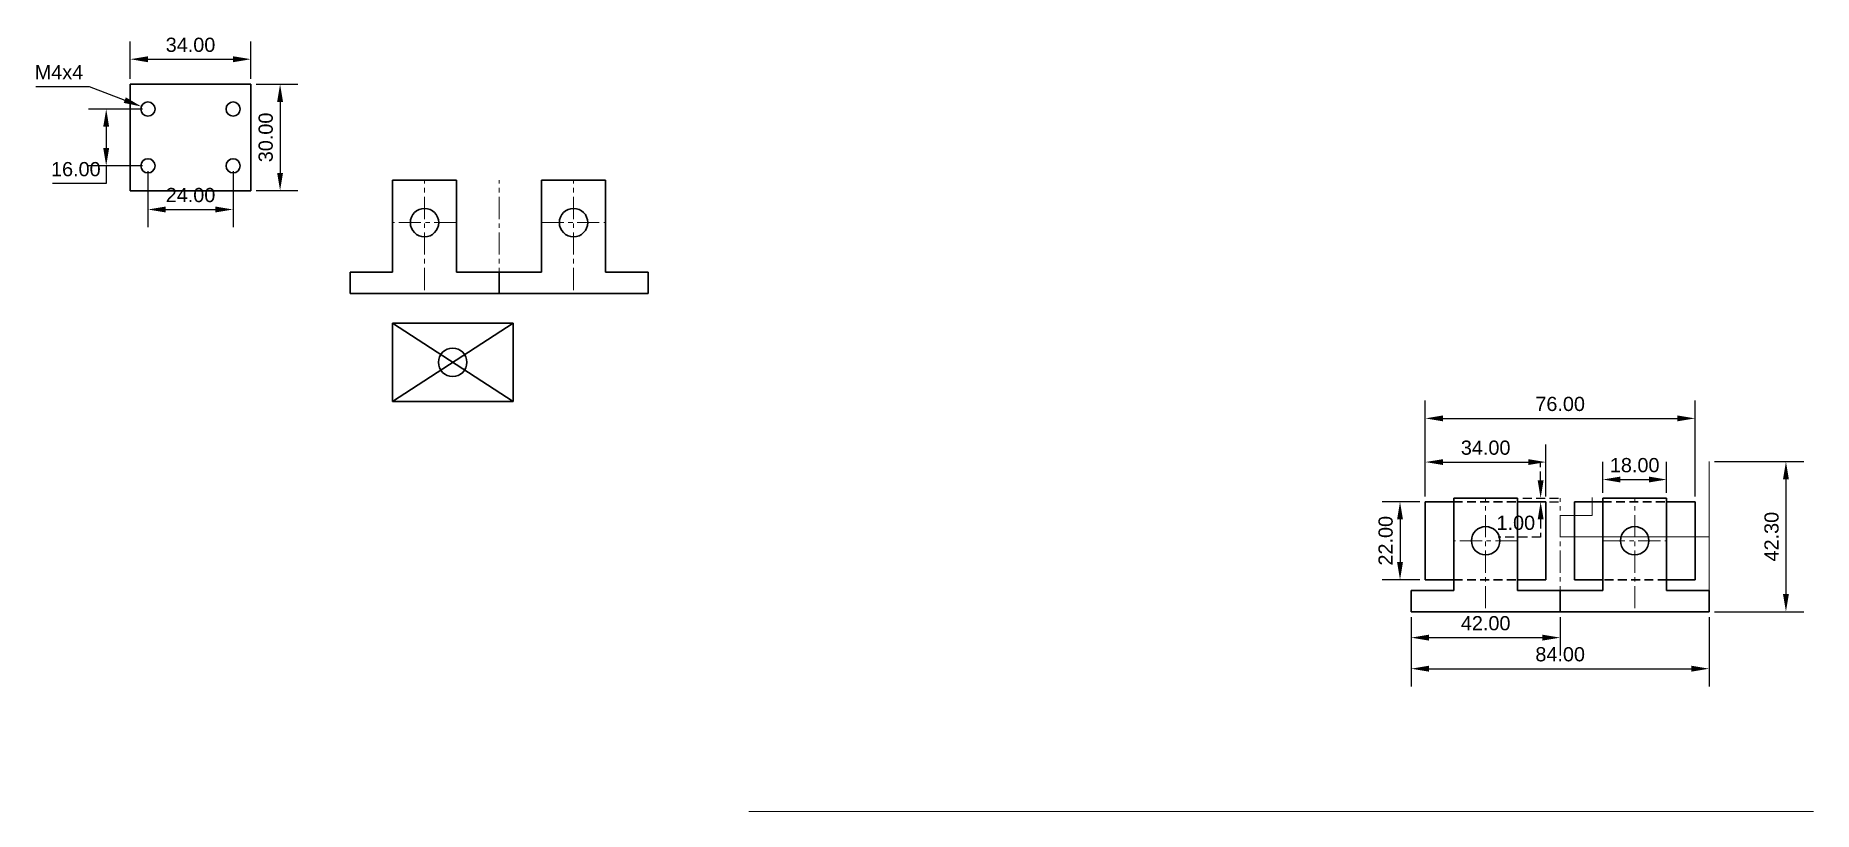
# Paper-space layout 'Dual Bearing housing (4)' of a CAD drawing. Header units: inches. Extents: x -192 to 309, y 75 to 294.
import ezdxf

# ---------------------------------------------------------------- set-up
doc = ezdxf.new("R2010")
doc.units = ezdxf.units.IN
doc.header["$LTSCALE"] = 5
doc.header["$MEASUREMENT"] = 0
doc.linetypes.add('CENTER', pattern=[2, 1.25, -0.25, 0.25, -0.25])
doc.linetypes.add('DASHED', pattern=[0.75, 0.5, -0.25])
doc.styles.get("Standard").update_dxf_attribs({"font": 'arial.ttf'})
doc.dimstyles.get("Standard").update_dxf_attribs({"dimtxt": 4, "dimasz": 5, "dimexe": 5, "dimexo": 1.5, "dimgap": 2, "dimtad": 1, "dimtoh": 1, "dimzin": 0, "dimdsep": 46, "dimtxsty": 'Standard', "dimcen": 0, "dimadec": 0, "dimazin": 0, "dimtfac": 1, "dimtofl": 0, "dimtmove": 0, "dimatfit": 3, "dimfxl": 1, "dimtolj": 1, "dimtzin": 0, "dimarcsym": 0})

# ---------------------------------------------------------------- blocks, each defined once
blk = doc.blocks.new('*D143')
at = {"color": 0, "linetype": 'DASHED', "lineweight": -2}
for p, q in [((232.23, 168.66), (232.23, 173.66)), ((227.23, 163.66), (237.23, 163.66)), ((227.23, 162.66), (237.23, 162.66)), ((232.23, 157.66), (232.23, 152.66)), ((232.23, 152.66), (220.23, 152.66))]:
    blk.add_line(p, q, dxfattribs=at)
at = {"color": 0, "linetype": 'DASHED', "lineweight": 25}
for points in [[(231.4, 168.66), (233.07, 168.66), (232.23, 163.66)], [(231.4, 157.66), (233.07, 157.66), (232.23, 162.66)]]:
    blk.add_solid(points, dxfattribs=at)
at = {"layer": 'Defpoints', "color": 0, "linetype": 'DASHED', "lineweight": 25}
for p in [(225.73, 163.66), (225.73, 162.66), (232.23, 162.66)]:
    blk.add_point(p, dxfattribs=at)
at = {"color": 0, "linetype": 'DASHED', "lineweight": 30, "insert": (225.23, 156.7), "char_height": 4, "attachment_point": 5}
blk.add_mtext('\\A1;1.00', dxfattribs=at)
blk = doc.blocks.new('*D144')
at = {"color": 0, "linetype": 'ByBlock', "lineweight": -2}
for p, q in [((198.23, 162.66), (187.6, 162.66)), ((192.6, 157.66), (192.6, 145.66)), ((198.23, 140.66), (187.6, 140.66))]:
    blk.add_line(p, q, dxfattribs=at)
at = {"color": 0, "linetype": 'ByBlock', "lineweight": 25}
for points in [[(191.77, 157.66), (193.43, 157.66), (192.6, 162.66)], [(191.77, 145.66), (193.43, 145.66), (192.6, 140.66)]]:
    blk.add_solid(points, dxfattribs=at)
at = {"layer": 'Defpoints', "color": 0, "linetype": 'ByBlock', "lineweight": 25}
for p in [(199.73, 162.66), (192.6, 140.66), (199.73, 140.66)]:
    blk.add_point(p, dxfattribs=at)
at = {"color": 0, "linetype": 'ByBlock', "lineweight": 0, "insert": (188.56, 151.66), "char_height": 4, "attachment_point": 5, "rotation": 90}
blk.add_mtext('\\A1;22.00', dxfattribs=at)
blk = doc.blocks.new('*D145')
at = {"color": 0, "linetype": 'ByBlock', "lineweight": -2}
for p, q in [((199.73, 164.16), (199.73, 178.83)), ((233.73, 164.16), (233.73, 178.83)), ((204.73, 173.83), (228.73, 173.83))]:
    blk.add_line(p, q, dxfattribs=at)
at = {"color": 0, "linetype": 'ByBlock', "lineweight": 25}
for points in [[(204.73, 174.66), (204.73, 173), (199.73, 173.83)], [(228.73, 174.66), (228.73, 173), (233.73, 173.83)]]:
    blk.add_solid(points, dxfattribs=at)
at = {"layer": 'Defpoints', "color": 0, "linetype": 'ByBlock', "lineweight": 25}
for p in [(233.73, 173.83), (199.73, 162.66), (233.73, 162.66)]:
    blk.add_point(p, dxfattribs=at)
at = {"color": 0, "linetype": 'ByBlock', "lineweight": 0, "insert": (216.73, 177.87), "char_height": 4, "attachment_point": 5}
blk.add_mtext('\\A1;34.00', dxfattribs=at)
blk = doc.blocks.new('*D146')
at = {"color": 0, "linetype": 'ByBlock', "lineweight": -2}
for p, q in [((-165.25, 281.81), (-165.25, 292.35)), ((-131.25, 281.81), (-131.25, 292.35)), ((-160.25, 287.35), (-136.25, 287.35))]:
    blk.add_line(p, q, dxfattribs=at)
at = {"color": 0, "linetype": 'ByBlock', "lineweight": 25}
for points in [[(-160.25, 288.18), (-160.25, 286.51), (-165.25, 287.35)], [(-136.25, 288.18), (-136.25, 286.51), (-131.25, 287.35)]]:
    blk.add_solid(points, dxfattribs=at)
at = {"layer": 'Defpoints', "color": 0, "linetype": 'ByBlock', "lineweight": 25}
for p in [(-131.25, 287.35), (-165.25, 280.31), (-131.25, 280.31)]:
    blk.add_point(p, dxfattribs=at)
at = {"color": 0, "linetype": 'ByBlock', "lineweight": 0, "insert": (-148.25, 291.39), "char_height": 4, "attachment_point": 5}
blk.add_mtext('\\A1;34.00', dxfattribs=at)
blk = doc.blocks.new('*D147')
at = {"color": 0, "linetype": 'ByBlock', "lineweight": -2}
for p, q in [((-129.75, 280.31), (-118.01, 280.31)), ((-123.01, 275.31), (-123.01, 255.31)), ((-129.75, 250.31), (-118.01, 250.31))]:
    blk.add_line(p, q, dxfattribs=at)
at = {"color": 0, "linetype": 'ByBlock', "lineweight": 25}
for points in [[(-123.84, 275.31), (-122.18, 275.31), (-123.01, 280.31)], [(-123.84, 255.31), (-122.18, 255.31), (-123.01, 250.31)]]:
    blk.add_solid(points, dxfattribs=at)
at = {"layer": 'Defpoints', "color": 0, "linetype": 'ByBlock', "lineweight": 25}
for p in [(-131.25, 280.31), (-131.25, 250.31), (-123.01, 250.31)]:
    blk.add_point(p, dxfattribs=at)
at = {"color": 0, "linetype": 'ByBlock', "lineweight": 0, "insert": (-127.05, 265.31), "char_height": 4, "attachment_point": 5, "rotation": 90}
blk.add_mtext('\\A1;30.00', dxfattribs=at)
blk = doc.blocks.new('*D148')
at = {"color": 0, "linetype": 'ByBlock', "lineweight": -2}
for p, q in [((-191.81, 279.69), (-176.83, 279.69)), ((-176.83, 279.69), (-166.78, 275.82))]:
    blk.add_line(p, q, dxfattribs=at)
at = {"color": 0, "linetype": 'ByBlock', "lineweight": 25}
blk.add_solid([(-166.48, 276.6), (-167.08, 275.04), (-162.12, 274.03)], dxfattribs=at)
at = {"layer": 'Defpoints', "color": 0, "linetype": 'ByBlock', "lineweight": 25}
for p in [(-162.12, 274.03), (-160.25, 273.31)]:
    blk.add_point(p, dxfattribs=at)
at = {"color": 0, "linetype": 'ByBlock', "lineweight": 0, "insert": (-185.32, 283.69), "char_height": 4, "attachment_point": 5}
blk.add_mtext('\\A1;M4x4', dxfattribs=at)
blk = doc.blocks.new('*D149')
at = {"color": 0, "linetype": 'ByBlock', "lineweight": -2}
for p, q in [((199.73, 164.16), (199.73, 191.14)), ((275.73, 164.16), (275.73, 191.14)), ((204.73, 186.14), (270.73, 186.14))]:
    blk.add_line(p, q, dxfattribs=at)
at = {"color": 0, "linetype": 'ByBlock', "lineweight": 25}
for points in [[(204.73, 186.98), (204.73, 185.31), (199.73, 186.14)], [(270.73, 186.98), (270.73, 185.31), (275.73, 186.14)]]:
    blk.add_solid(points, dxfattribs=at)
at = {"layer": 'Defpoints', "color": 0, "linetype": 'ByBlock', "lineweight": 25}
for p in [(275.73, 186.14), (199.73, 162.66), (275.73, 162.66)]:
    blk.add_point(p, dxfattribs=at)
at = {"color": 0, "linetype": 'ByBlock', "lineweight": 0, "insert": (237.73, 190.19), "char_height": 4, "attachment_point": 5}
blk.add_mtext('\\A1;76.00', dxfattribs=at)
blk = doc.blocks.new('*D150')
at = {"color": 0, "linetype": 'ByBlock', "lineweight": -2}
for p, q in [((281.23, 173.96), (306.36, 173.96)), ((301.36, 168.96), (301.36, 136.66)), ((281.23, 131.66), (306.36, 131.66))]:
    blk.add_line(p, q, dxfattribs=at)
at = {"color": 0, "linetype": 'ByBlock', "lineweight": 25}
for points in [[(300.52, 168.96), (302.19, 168.96), (301.36, 173.96)], [(300.52, 136.66), (302.19, 136.66), (301.36, 131.66)]]:
    blk.add_solid(points, dxfattribs=at)
at = {"layer": 'Defpoints', "color": 0, "linetype": 'ByBlock', "lineweight": 25}
for p in [(279.73, 173.96), (279.73, 131.66), (301.36, 131.66)]:
    blk.add_point(p, dxfattribs=at)
at = {"color": 0, "linetype": 'ByBlock', "lineweight": 0, "insert": (297.31, 152.81), "char_height": 4, "attachment_point": 5, "rotation": 90}
blk.add_mtext('\\A1;42.30', dxfattribs=at)
blk = doc.blocks.new('*D151')
at = {"color": 0, "linetype": 'ByBlock', "lineweight": -2}
for p, q in [((-161.75, 273.31), (-177.01, 273.31)), ((-172.01, 268.31), (-172.01, 262.31)), ((-161.75, 257.31), (-177.01, 257.31)), ((-172.01, 257.31), (-172.01, 252.31)), ((-172.01, 252.31), (-187.12, 252.31))]:
    blk.add_line(p, q, dxfattribs=at)
at = {"color": 0, "linetype": 'ByBlock', "lineweight": 25}
for points in [[(-172.85, 268.31), (-171.18, 268.31), (-172.01, 273.31)], [(-172.85, 262.31), (-171.18, 262.31), (-172.01, 257.31)]]:
    blk.add_solid(points, dxfattribs=at)
at = {"layer": 'Defpoints', "color": 0, "linetype": 'ByBlock', "lineweight": 25}
for p in [(-160.25, 273.31), (-172.01, 257.31), (-160.25, 257.31)]:
    blk.add_point(p, dxfattribs=at)
at = {"color": 0, "linetype": 'ByBlock', "lineweight": 0, "insert": (-180.57, 256.35), "char_height": 4, "attachment_point": 5}
blk.add_mtext('\\A1;16.00', dxfattribs=at)
blk = doc.blocks.new('*D152')
at = {"color": 0, "linetype": 'ByBlock', "lineweight": -2}
for p, q in [((-160.25, 255.81), (-160.25, 240)), ((-136.25, 255.81), (-136.25, 240)), ((-155.25, 245), (-141.25, 245))]:
    blk.add_line(p, q, dxfattribs=at)
at = {"color": 0, "linetype": 'ByBlock', "lineweight": 25}
for points in [[(-155.25, 245.84), (-155.25, 244.17), (-160.25, 245)], [(-141.25, 245.84), (-141.25, 244.17), (-136.25, 245)]]:
    blk.add_solid(points, dxfattribs=at)
at = {"layer": 'Defpoints', "color": 0, "linetype": 'ByBlock', "lineweight": 25}
for p in [(-160.25, 257.31), (-136.25, 257.31), (-136.25, 245)]:
    blk.add_point(p, dxfattribs=at)
at = {"color": 0, "linetype": 'ByBlock', "lineweight": 0, "insert": (-148.25, 249.05), "char_height": 4, "attachment_point": 5}
blk.add_mtext('\\A1;24.00', dxfattribs=at)
blk = doc.blocks.new('*D153')
at = {"color": 0, "linetype": 'ByBlock', "lineweight": -2}
for p, q in [((195.73, 130.16), (195.73, 110.61)), ((279.73, 130.16), (279.73, 110.61)), ((200.73, 115.61), (274.73, 115.61))]:
    blk.add_line(p, q, dxfattribs=at)
at = {"color": 0, "linetype": 'ByBlock', "lineweight": 25}
for points in [[(200.73, 116.44), (200.73, 114.78), (195.73, 115.61)], [(274.73, 116.44), (274.73, 114.78), (279.73, 115.61)]]:
    blk.add_solid(points, dxfattribs=at)
at = {"layer": 'Defpoints', "color": 0, "linetype": 'ByBlock', "lineweight": 25}
for p in [(195.73, 131.66), (279.73, 131.66), (279.73, 115.61)]:
    blk.add_point(p, dxfattribs=at)
at = {"color": 0, "linetype": 'ByBlock', "lineweight": 0, "insert": (237.73, 119.65), "char_height": 4, "attachment_point": 5}
blk.add_mtext('\\A1;84.00', dxfattribs=at)
blk = doc.blocks.new('*D46')
at = {"color": 0, "linetype": 'ByBlock', "lineweight": -2}
for p, q in [((195.73, 130.16), (195.73, 119.36)), ((237.73, 130.16), (237.73, 119.36)), ((200.73, 124.36), (232.73, 124.36))]:
    blk.add_line(p, q, dxfattribs=at)
at = {"color": 0, "linetype": 'ByBlock', "lineweight": 25}
for points in [[(200.73, 125.19), (200.73, 123.53), (195.73, 124.36)], [(232.73, 125.19), (232.73, 123.53), (237.73, 124.36)]]:
    blk.add_solid(points, dxfattribs=at)
at = {"layer": 'Defpoints', "color": 0, "linetype": 'ByBlock', "lineweight": 25}
for p in [(195.73, 131.66), (237.73, 131.66), (237.73, 124.36)]:
    blk.add_point(p, dxfattribs=at)
at = {"color": 0, "linetype": 'ByBlock', "lineweight": 30, "insert": (216.73, 128.4), "char_height": 4, "attachment_point": 5}
blk.add_mtext('\\A1;42.00', dxfattribs=at)
blk = doc.blocks.new('*D47')
at = {"color": 0, "linetype": 'ByBlock', "lineweight": -2}
for p, q in [((249.73, 165.16), (249.73, 173.91)), ((267.73, 165.16), (267.73, 173.91)), ((254.73, 168.91), (262.73, 168.91))]:
    blk.add_line(p, q, dxfattribs=at)
at = {"color": 0, "linetype": 'ByBlock', "lineweight": 25}
for points in [[(254.73, 169.74), (254.73, 168.08), (249.73, 168.91)], [(262.73, 169.74), (262.73, 168.08), (267.73, 168.91)]]:
    blk.add_solid(points, dxfattribs=at)
at = {"layer": 'Defpoints', "color": 0, "linetype": 'ByBlock', "lineweight": 25}
for p in [(267.73, 168.91), (249.73, 163.66), (267.73, 163.66)]:
    blk.add_point(p, dxfattribs=at)
at = {"color": 0, "linetype": 'ByBlock', "lineweight": 30, "insert": (258.73, 172.95), "char_height": 4, "attachment_point": 5}
blk.add_mtext('\\A1;18.00', dxfattribs=at)

psp = doc.layouts.new('Dual Bearing housing (4)')

# ---------------------------------------------------------------- linework, layer by layer
at = {"color": 18, "linetype": 'ByBlock', "lineweight": 30, "true_color": 0x000000}
for p, q in [((-165.25, 250.307), (-165.25, 280.307)), ((-131.25, 280.307), (-165.25, 280.307)), ((-131.25, 250.307), (-131.25, 280.307)), ((-131.25, 250.307), (-165.25, 250.307))]:
    psp.add_line(p, q, dxfattribs=at)
at = {"color": 18, "lineweight": 30, "true_color": 0x000000}
for p, q in [((-91.302, 253.313), (-91.302, 227.313)), ((-91.302, 253.313), (-73.302, 253.313)), ((-73.302, 253.313), (-73.302, 227.313)), ((-49.302, 253.313), (-49.302, 227.313)), ((-49.302, 253.313), (-31.302, 253.313)), ((-31.302, 253.313), (-31.302, 227.313)), ((-103.302, 227.313), (-103.302, 221.313)), ((-103.302, 227.313), (-91.302, 227.313)), ((-73.302, 227.313), (-49.302, 227.313)), ((-61.302, 227.313), (-61.302, 221.313)), ((-61.302, 227.313), (-61.302, 221.313)), ((-31.302, 227.313), (-19.302, 227.313)), ((-19.302, 227.313), (-19.302, 221.313)), ((-103.302, 221.313), (-61.302, 221.313)), ((-61.302, 221.313), (-19.302, 221.313)), ((-91.371, 212.937), (-57.371, 212.937)), ((-91.371, 190.937), (-91.371, 212.937)), ((-91.371, 212.937), (-57.371, 190.937)), ((-57.371, 212.937), (-91.371, 190.937)), ((-57.371, 212.937), (-57.371, 190.937)), ((-57.371, 190.937), (-91.371, 190.937)), ((207.733, 163.661), (207.733, 137.661)), ((207.733, 163.661), (225.733, 163.661)), ((225.733, 163.661), (225.733, 137.661)), ((249.733, 163.661), (249.733, 137.661)), ((249.733, 163.661), (267.733, 163.661)), ((267.733, 163.661), (267.733, 137.661)), ((195.733, 137.661), (195.733, 131.661)), ((195.733, 137.661), (207.733, 137.661)), ((225.733, 137.661), (249.733, 137.661)), ((237.733, 137.661), (237.733, 131.661)), ((237.733, 137.661), (237.733, 131.661)), ((267.733, 137.661), (279.733, 137.661)), ((279.733, 137.661), (279.733, 131.661)), ((195.733, 131.661), (237.733, 131.661)), ((237.733, 131.661), (279.733, 131.661))]:
    psp.add_line(p, q, dxfattribs=at)
at = {"color": 18, "linetype": 'CENTER', "lineweight": 0, "true_color": 0x000000}
for p, q in [((-82.302, 222.313), (-82.302, 253.313)), ((-61.302, 222.313), (-61.302, 253.313)), ((-40.302, 222.313), (-40.302, 253.313)), ((-73.302, 241.313), (-91.302, 241.313)), ((-49.302, 241.313), (-31.302, 241.313)), ((216.733, 132.661), (216.733, 163.661)), ((237.733, 132.661), (237.733, 163.661)), ((258.733, 132.661), (258.733, 163.661)), ((225.733, 151.661), (207.733, 151.661)), ((249.733, 151.661), (267.733, 151.661))]:
    psp.add_line(p, q, dxfattribs=at)
at = {"color": 152, "linetype": 'ByBlock', "lineweight": 0, "true_color": 0x2776bb}
psp.add_line((279.733, 131.661), (279.733, 173.961), dxfattribs=at)
at = {"color": 152, "lineweight": 30, "true_color": 0x2776bb}
for p, q in [((199.733, 162.661), (207.733, 162.661)), ((199.733, 140.661), (199.733, 162.661)), ((225.733, 162.661), (233.733, 162.661)), ((233.733, 162.661), (233.733, 140.661)), ((241.733, 162.661), (249.733, 162.661)), ((241.733, 140.661), (241.733, 162.661)), ((267.733, 162.661), (275.733, 162.661)), ((275.733, 162.661), (275.733, 140.661)), ((207.733, 140.661), (199.733, 140.661)), ((233.733, 140.661), (225.733, 140.661)), ((249.733, 140.661), (241.733, 140.661)), ((275.733, 140.661), (267.733, 140.661))]:
    psp.add_line(p, q, dxfattribs=at)
at = {"color": 152, "linetype": 'DASHED', "lineweight": 30, "true_color": 0x2776bb}
for p, q in [((207.733, 162.661), (225.733, 162.661)), ((249.733, 162.661), (267.733, 162.661)), ((207.733, 140.661), (225.733, 140.661)), ((267.733, 140.661), (249.733, 140.661))]:
    psp.add_line(p, q, dxfattribs=at)
at = {"color": 240, "linetype": 'ByBlock', "lineweight": 0, "true_color": 0xed1f24}
for p, q in [((246.713, 158.811), (246.713, 163.811)), ((237.733, 158.811), (246.713, 158.811)), ((237.733, 158.811), (237.733, 153.811)), ((279.733, 152.811), (237.733, 152.811)), ((9.108, 75.387), (309.108, 75.387))]:
    psp.add_line(p, q, dxfattribs=at)
at = {"color": 18, "linetype": 'ByBlock', "lineweight": 30, "true_color": 0x000000}
for centre in [(-160.25, 273.307), (-136.25, 273.307), (-160.25, 257.307), (-136.25, 257.307)]:
    psp.add_circle(centre, 2, dxfattribs=at)
at = {"color": 18, "lineweight": 30, "true_color": 0x000000}
for centre in [(-82.302, 241.313), (-40.302, 241.313), (-74.371, 201.937), (216.733, 151.661), (258.733, 151.661)]:
    psp.add_circle(centre, 4, dxfattribs=at)
at = {"color": 152, "lineweight": 30, "true_color": 0x2776bb}
for centre in [(216.733, 151.661), (258.733, 151.661)]:
    psp.add_circle(centre, 4, dxfattribs=at)

# ---------------------------------------------------------------- dimensions: what is measured, and where the dimension line sits
at = {"color": 18, "linetype": 'ByBlock', "lineweight": 0, "true_color": 0x000000}
for base, p1, p2, picture, middle in [((-131.25, 287.346), (-165.25, 280.307), (-131.25, 280.307), '*D146', (-148.25, 291.39)), ((233.733, 173.831), (199.733, 162.661), (233.733, 162.661), '*D145', (216.733, 177.875))]:
    dim = psp.add_linear_dim(base=base, p1=p1, p2=p2, dimstyle='Standard', dxfattribs=at)
    dim.commit()
    dim.dimension.update_dxf_attribs({"geometry": picture, "text_midpoint": middle})
dim = psp.add_radius_dim(center=(-160.25, 273.307), mpoint=(-162.117, 274.025), text='M4x4', dimstyle='Standard', dxfattribs=at)
dim.commit()
dim.dimension.update_dxf_attribs({"geometry": '*D148', "text_midpoint": (-185.317, 279.685), "dimtype": 164})
for base, p1, p2, picture, middle in [((-123.01, 250.307), (-131.25, 280.307), (-131.25, 250.307), '*D147', (-127.053, 265.307)), ((192.601, 140.661), (199.733, 162.661), (199.733, 140.661), '*D144', (188.558, 151.661))]:
    dim = psp.add_linear_dim(base=base, p1=p1, p2=p2, angle=90, dimstyle='Standard', dxfattribs=at)
    dim.commit()
    dim.dimension.update_dxf_attribs({"geometry": picture, "text_midpoint": middle})
at = {"color": 240, "linetype": 'ByBlock', "lineweight": 0, "true_color": 0xed1f24}
dim = psp.add_linear_dim(base=(-172.015, 257.307), p1=(-160.25, 273.307), p2=(-160.25, 257.307), angle=90, dimstyle='Standard', dxfattribs=at)
dim.commit()
dim.dimension.update_dxf_attribs({"geometry": '*D151', "text_midpoint": (-180.569, 256.349)})
for base, p1, p2, picture, middle in [((-136.25, 245.005), (-160.25, 257.307), (-136.25, 257.307), '*D152', (-148.25, 249.047)), ((279.733, 115.611), (195.733, 131.661), (279.733, 131.661), '*D153', (237.733, 119.653))]:
    dim = psp.add_linear_dim(base=base, p1=p1, p2=p2, dimstyle='Standard', dxfattribs=at)
    dim.commit()
    dim.dimension.update_dxf_attribs({"geometry": picture, "text_midpoint": middle})
at = {"color": 152, "linetype": 'ByBlock', "lineweight": 0, "true_color": 0x2776bb}
dim = psp.add_linear_dim(base=(275.733, 186.143), p1=(199.733, 162.661), p2=(275.733, 162.661), dimstyle='Standard', dxfattribs=at)
dim.commit()
dim.dimension.update_dxf_attribs({"geometry": '*D149', "text_midpoint": (237.733, 190.185)})
at = {"color": 18, "linetype": 'ByBlock', "lineweight": 30, "true_color": 0x000000}
for base, p1, p2, picture, middle in [((267.733, 168.911), (249.733, 163.661), (267.733, 163.661), '*D47', (258.733, 172.953)), ((237.733, 124.36), (195.733, 131.661), (237.733, 131.661), '*D46', (216.733, 128.402))]:
    dim = psp.add_linear_dim(base=base, p1=p1, p2=p2, dimstyle='Standard', dxfattribs=at)
    dim.commit()
    dim.dimension.update_dxf_attribs({"geometry": picture, "text_midpoint": middle})
at = {"color": 152, "linetype": 'DASHED', "lineweight": 30, "true_color": 0x2776bb}
dim = psp.add_linear_dim(base=(232.233, 162.661), p1=(225.733, 163.661), p2=(225.733, 162.661), angle=90, dimstyle='Standard', dxfattribs=at)
dim.commit()
dim.dimension.update_dxf_attribs({"geometry": '*D143', "text_midpoint": (225.233, 156.704)})
at = {"color": 152, "linetype": 'ByBlock', "lineweight": 0, "true_color": 0x2776bb}
dim = psp.add_linear_dim(base=(301.357, 131.661), p1=(279.733, 173.961), p2=(279.733, 131.661), angle=90, dimstyle='Standard', dxfattribs=at)
dim.commit()
dim.dimension.update_dxf_attribs({"geometry": '*D150', "text_midpoint": (297.313, 152.811)})

doc.saveas('drawing.dxf')
